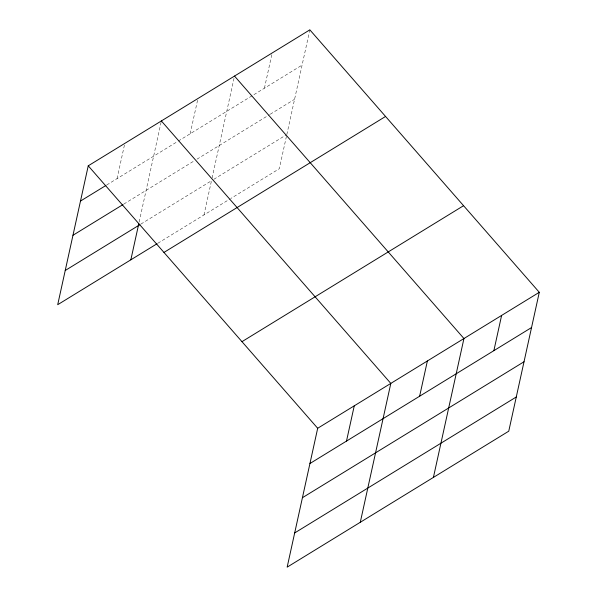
<?xml version="1.0" encoding="UTF-8"?>
<svg xmlns="http://www.w3.org/2000/svg" width="597" height="597" viewBox="0 0 597 597"><rect width="100%" height="100%" fill="white"/><g stroke="black" fill="none" stroke-linecap="round" stroke-linejoin="round"><path stroke-width="0.45" stroke-dasharray="2.98 2.24" d="M117.057 178.63L124.81 143.384M139.153 222.009L161.369 120.952M190.189 133.758L197.935 98.512M203.965 214.95L211.487 180.757L140.743 224.159M212.084 178.048L234.502 76.08M264.426 88.207L272.172 52.961M286.433 136.325L279.314 168.727L230.651 198.577M286.829 134.526L309.843 29.85M106.729 184.973L177.473 141.564M178.264 141.079L302.097 65.095M123.848 204.047L193.794 161.13M196.98 159.175L269.463 114.706M270.247 114.221L294.575 99.296M213.838 179.309L286.045 135.004M157.862 243.24L229.867 199.062"/><path stroke-width="0.9" d="M539.292 292.306L317.686 428.273L287.157 567.15L508.756 431.183L539.292 292.306L309.843 29.85L88.244 165.817L57.708 304.694L157.071 243.725M130.84 259.822L138.758 223.815M346.499 441.086L354.252 405.841M360.282 522.278L390.819 383.408L161.369 120.952M419.631 396.221L427.377 360.969M433.415 477.413L463.944 338.536L234.502 76.08M493.868 350.67L501.614 315.425M80.498 201.062L105.93 185.458M72.976 235.263L123.057 204.532M65.23 270.493L139.944 224.651M163.959 252.427L385.565 116.46M241.972 341.663L463.571 205.696M309.94 463.526L531.539 327.552M302.418 497.719L524.024 361.752M294.672 532.949L516.278 396.983M88.244 165.817L317.686 428.273"/></g></svg>
